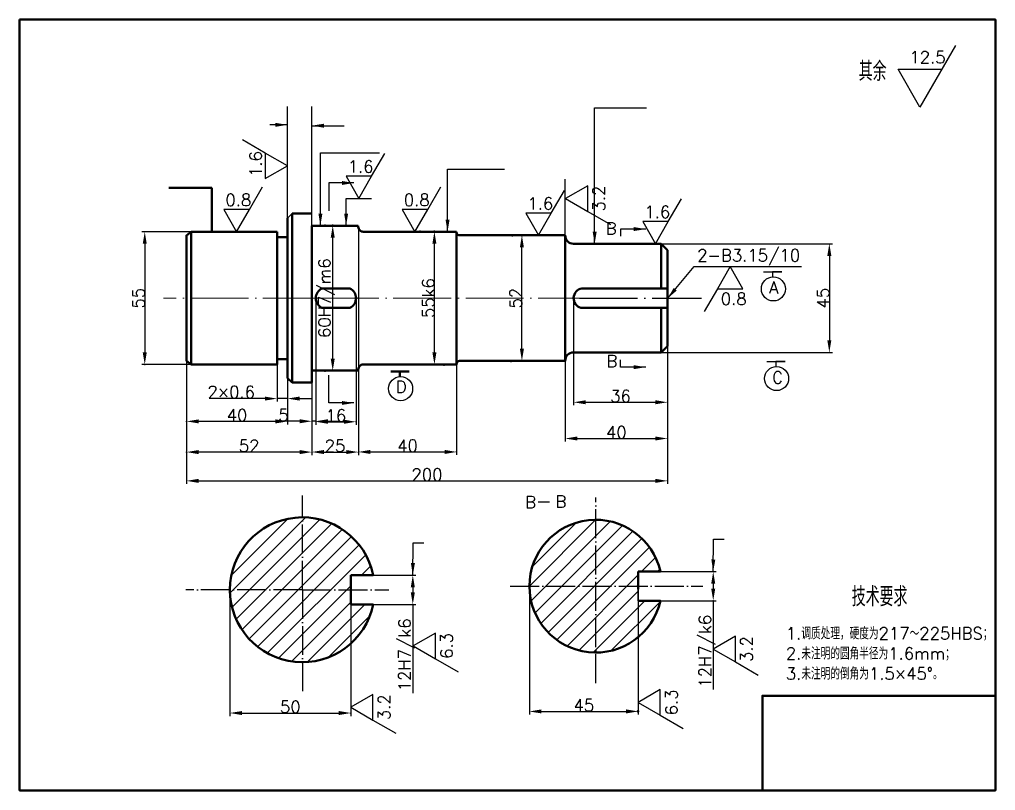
# Model space of a CAD drawing. Header units: millimetres. Extents: x -2231 to 8785, y -478 to 13097.
# Drawn here: x 1094 to 5139, y 9904 to 13097 of the extents above; entities that cross this region are included whole.
import ezdxf

# ---------------------------------------------------------------- set-up
doc = ezdxf.new("R2010")
doc.units = ezdxf.units.MM
doc.linetypes.add('ACAD_ISO04W100', pattern=[30, 24, -3, 0, -3])
doc.layers.add('11', color=7, linetype='Continuous')
doc.styles.get("Standard").update_dxf_attribs({"font": 'txt', "bigfont": 'gbcbig.shx'})
doc.dimstyles.new('ISO-25', dxfattribs={"dimtxt": 50, "dimasz": 50, "dimexe": 12.5, "dimexo": 0.625, "dimtad": 1, "dimtxsty": 'Standard', "dimcen": 2.5, "dimadec": 0, "dimazin": 0, "dimtfac": 1, "dimtmove": 0, "dimatfit": 3, "dimfxl": 1, "dimarcsym": 0})

# ---------------------------------------------------------------- blocks, each defined once
blk = doc.blocks.new('*D21')
at = {"color": 0, "lineweight": -2, "ltscale": 5, "transparency": 16777216}
for p, q in [((2754.2, 12218.4), (2826.2, 12218.4)), ((2813.7, 11718.3), (2813.7, 12168.4)), ((2852.8, 11668.3), (2801.2, 11668.3))]:
    blk.add_line(p, q, dxfattribs=at)
at = {"color": 0, "lineweight": 50, "ltscale": 5, "transparency": 16777216}
for points in [[(2805.3, 12168.4), (2822, 12168.4), (2813.7, 12218.4)], [(2805.3, 11718.3), (2822, 11718.3), (2813.7, 11668.3)]]:
    blk.add_solid(points, dxfattribs=at)
at = {"layer": '11', "color": 0, "lineweight": 50, "ltscale": 5, "transparency": 16777216}
for p in [(2753.5, 12218.4), (2813.7, 12218.4), (2853.4, 11668.3)]:
    blk.add_point(p, dxfattribs=at)
at = {"color": 0, "lineweight": 20, "ltscale": 5, "transparency": 16777216, "insert": (2788.1, 11943.3), "char_height": 50, "attachment_point": 5, "rotation": 90}
blk.add_mtext('55k6', dxfattribs=at)
blk = doc.blocks.new('*D22')
at = {"color": 0, "lineweight": -2, "ltscale": 5, "transparency": 16777216}
for p, q in [((2361.1, 12243.3), (2404.7, 12243.3)), ((2392.2, 11693.2), (2392.2, 12193.3)), ((2361.1, 11643.2), (2404.7, 11643.2))]:
    blk.add_line(p, q, dxfattribs=at)
at = {"color": 0, "lineweight": 50, "ltscale": 5, "transparency": 16777216}
for points in [[(2383.9, 12193.3), (2400.6, 12193.3), (2392.2, 12243.3)], [(2383.9, 11693.2), (2400.6, 11693.2), (2392.2, 11643.2)]]:
    blk.add_solid(points, dxfattribs=at)
at = {"layer": '11', "color": 0, "lineweight": 50, "ltscale": 5, "transparency": 16777216}
for p in [(2360.5, 12243.3), (2392.2, 12243.3), (2360.5, 11643.2)]:
    blk.add_point(p, dxfattribs=at)
at = {"color": 0, "lineweight": 20, "ltscale": 5, "transparency": 16777216, "insert": (2366.6, 11943.3), "char_height": 50, "attachment_point": 5, "rotation": 90}
blk.add_mtext('60H7/m6', dxfattribs=at)
blk = doc.blocks.new('*D23')
at = {"color": 0, "lineweight": -2, "ltscale": 5, "transparency": 16777216}
for p, q in [((3390.6, 11941.6), (3390.6, 11499.4)), ((3779.6, 11941.6), (3779.6, 11499.4)), ((3440.6, 11511.9), (3729.6, 11511.9))]:
    blk.add_line(p, q, dxfattribs=at)
at = {"color": 0, "ltscale": 5, "transparency": 16777216}
for points in [[(3440.6, 11520.3), (3440.6, 11503.6), (3390.6, 11511.9)], [(3729.6, 11520.3), (3729.6, 11503.6), (3779.6, 11511.9)]]:
    blk.add_solid(points, dxfattribs=at)
at = {"layer": '11', "color": 0, "ltscale": 5, "transparency": 16777216}
for p in [(3390.6, 11942.2), (3779.6, 11942.2), (3779.6, 11511.9)]:
    blk.add_point(p, dxfattribs=at)
at = {"color": 0, "ltscale": 5, "transparency": 16777216, "insert": (3585.1, 11537.6), "char_height": 50, "attachment_point": 5}
blk.add_mtext('36', dxfattribs=at)
blk = doc.blocks.new('*D24')
at = {"color": 0, "lineweight": -2, "ltscale": 5, "transparency": 16777216}
for p, q in [((3355.6, 11812.6), (3355.6, 11349.4)), ((3779.6, 11812.6), (3779.6, 11349.4)), ((3405.6, 11361.9), (3729.6, 11361.9))]:
    blk.add_line(p, q, dxfattribs=at)
at = {"color": 0, "ltscale": 5, "transparency": 16777216}
for points in [[(3405.6, 11370.2), (3405.6, 11353.6), (3355.6, 11361.9)], [(3729.6, 11370.2), (3729.6, 11353.6), (3779.6, 11361.9)]]:
    blk.add_solid(points, dxfattribs=at)
at = {"layer": '11', "color": 0, "ltscale": 5, "transparency": 16777216}
for p in [(3355.6, 11813.3), (3779.6, 11813.3), (3779.6, 11361.9)]:
    blk.add_point(p, dxfattribs=at)
at = {"color": 0, "ltscale": 5, "transparency": 16777216, "insert": (3567.6, 11387.5), "char_height": 50, "attachment_point": 5}
blk.add_mtext('40', dxfattribs=at)
blk = doc.blocks.new('*D25')
at = {"color": 0, "lineweight": -2, "ltscale": 5, "transparency": 16777216}
for p, q in [((3137.2, 12203.3), (3188.8, 12203.3)), ((3176.3, 11733.3), (3176.3, 12153.3)), ((3131.2, 11683.3), (3188.8, 11683.3))]:
    blk.add_line(p, q, dxfattribs=at)
at = {"color": 0, "lineweight": 50, "ltscale": 5, "transparency": 16777216}
for points in [[(3168, 12153.3), (3184.6, 12153.3), (3176.3, 12203.3)], [(3168, 11733.3), (3184.6, 11733.3), (3176.3, 11683.3)]]:
    blk.add_solid(points, dxfattribs=at)
at = {"layer": '11', "color": 0, "lineweight": 50, "ltscale": 5, "transparency": 16777216}
for p in [(3136.6, 12203.3), (3176.3, 12203.3), (3130.6, 11683.3)]:
    blk.add_point(p, dxfattribs=at)
at = {"color": 0, "lineweight": 20, "ltscale": 5, "transparency": 16777216, "insert": (3150.7, 11943.3), "char_height": 50, "attachment_point": 5, "rotation": 90}
blk.add_mtext('52', dxfattribs=at)
blk = doc.blocks.new('*D26')
at = {"color": 0, "lineweight": -2, "ltscale": 5, "transparency": 16777216}
for p, q in [((2204.8, 11690.4), (2204.8, 11420.3)), ((1786.5, 11682.7), (1786.5, 11420.3)), ((2154.8, 11432.8), (1836.5, 11432.8))]:
    blk.add_line(p, q, dxfattribs=at)
at = {"color": 0, "ltscale": 5, "transparency": 16777216}
for points in [[(1836.5, 11441.1), (1836.5, 11424.4), (1786.5, 11432.8)], [(2154.8, 11441.1), (2154.8, 11424.4), (2204.8, 11432.8)]]:
    blk.add_solid(points, dxfattribs=at)
at = {"layer": '11', "color": 0, "ltscale": 5, "transparency": 16777216}
for p in [(2204.8, 11691), (1786.5, 11683.3), (1786.5, 11432.8)]:
    blk.add_point(p, dxfattribs=at)
at = {"color": 0, "ltscale": 5, "transparency": 16777216, "insert": (1995.7, 11458.4), "char_height": 50, "attachment_point": 5}
blk.add_mtext('40', dxfattribs=at)
blk = doc.blocks.new('*D27')
at = {"color": 0, "lineweight": -2, "ltscale": 5, "transparency": 16777216}
for p, q in [((1786.5, 11682.1), (1786.5, 11293.2)), ((2305.6, 11592.6), (2305.6, 11293.2)), ((2255.6, 11305.7), (1836.5, 11305.7))]:
    blk.add_line(p, q, dxfattribs=at)
at = {"color": 0, "ltscale": 5, "transparency": 16777216}
for points in [[(1836.5, 11314.1), (1836.5, 11297.4), (1786.5, 11305.7)], [(2255.6, 11314.1), (2255.6, 11297.4), (2305.6, 11305.7)]]:
    blk.add_solid(points, dxfattribs=at)
at = {"layer": '11', "color": 0, "ltscale": 5, "transparency": 16777216}
for p in [(1786.5, 11682.7), (2305.6, 11593.3), (1786.5, 11305.7)]:
    blk.add_point(p, dxfattribs=at)
at = {"color": 0, "ltscale": 5, "transparency": 16777216, "insert": (2046.1, 11331.4), "char_height": 50, "attachment_point": 5}
blk.add_mtext('52', dxfattribs=at)
blk = doc.blocks.new('*D28')
at = {"color": 0, "lineweight": -2, "ltscale": 5, "transparency": 16777216}
for p, q in [((2161.3, 11667.7), (2161.3, 11514.7)), ((2204.8, 11667.7), (2204.8, 11514.7)), ((2111.3, 11527.2), (1882, 11527.2)), ((2204.8, 11527.2), (2161.3, 11527.2)), ((2254.8, 11527.2), (2304.8, 11527.2))]:
    blk.add_line(p, q, dxfattribs=at)
at = {"color": 0, "ltscale": 5, "transparency": 16777216}
for points in [[(2111.3, 11535.5), (2111.3, 11518.9), (2161.3, 11527.2)], [(2254.8, 11535.5), (2254.8, 11518.9), (2204.8, 11527.2)]]:
    blk.add_solid(points, dxfattribs=at)
at = {"layer": '11', "color": 0, "ltscale": 5, "transparency": 16777216}
for p in [(2161.3, 11668.3), (2204.8, 11668.3), (2204.8, 11527.2)]:
    blk.add_point(p, dxfattribs=at)
at = {"color": 0, "ltscale": 5, "transparency": 16777216, "insert": (1971.7, 11554.2), "char_height": 50, "attachment_point": 5}
blk.add_mtext('2×0.6', dxfattribs=at)
blk = doc.blocks.new('*D29')
at = {"color": 0, "lineweight": -2, "ltscale": 5, "transparency": 16777216}
for p, q in [((2305.6, 11942.6), (2305.6, 11420.8)), ((2322.1, 11942.6), (2322.1, 11420.8)), ((2255.6, 11433.3), (2171, 11433.3)), ((2322.1, 11433.3), (2305.6, 11433.3)), ((2372.1, 11433.3), (2422.1, 11433.3))]:
    blk.add_line(p, q, dxfattribs=at)
at = {"color": 0, "ltscale": 5, "transparency": 16777216}
for points in [[(2255.6, 11441.7), (2255.6, 11425), (2305.6, 11433.3)], [(2372.1, 11441.7), (2372.1, 11425), (2322.1, 11433.3)]]:
    blk.add_solid(points, dxfattribs=at)
at = {"layer": '11', "color": 0, "ltscale": 5, "transparency": 16777216}
for p in [(2305.6, 11943.3), (2322.1, 11943.3), (2322.1, 11433.3)]:
    blk.add_point(p, dxfattribs=at)
at = {"color": 0, "ltscale": 5, "transparency": 16777216, "insert": (2188.3, 11459), "char_height": 50, "attachment_point": 5}
blk.add_mtext('5', dxfattribs=at)
blk = doc.blocks.new('*D30')
at = {"color": 0, "lineweight": -2, "ltscale": 5, "transparency": 16777216}
for p, q in [((2322.1, 11942), (2322.1, 11418.7)), ((2488.9, 11942.6), (2488.9, 11418.7)), ((2372.1, 11431.2), (2438.9, 11431.2))]:
    blk.add_line(p, q, dxfattribs=at)
at = {"color": 0, "ltscale": 5, "transparency": 16777216}
for points in [[(2372.1, 11439.6), (2372.1, 11422.9), (2322.1, 11431.2)], [(2438.9, 11439.6), (2438.9, 11422.9), (2488.9, 11431.2)]]:
    blk.add_solid(points, dxfattribs=at)
at = {"layer": '11', "color": 0, "ltscale": 5, "transparency": 16777216}
for p in [(2322.1, 11942.6), (2488.9, 11943.3), (2488.9, 11431.2)]:
    blk.add_point(p, dxfattribs=at)
at = {"color": 0, "ltscale": 5, "transparency": 16777216, "insert": (2405.5, 11456.9), "char_height": 50, "attachment_point": 5}
blk.add_mtext('16', dxfattribs=at)
blk = doc.blocks.new('*D31')
at = {"color": 0, "lineweight": -2, "ltscale": 5, "transparency": 16777216}
for p, q in [((2498.4, 12237.6), (2498.4, 11293.3)), ((2305.6, 11592.6), (2305.6, 11293.3)), ((2355.6, 11305.8), (2448.4, 11305.8))]:
    blk.add_line(p, q, dxfattribs=at)
at = {"color": 0, "ltscale": 5, "transparency": 16777216}
for points in [[(2355.6, 11314.1), (2355.6, 11297.5), (2305.6, 11305.8)], [(2448.4, 11314.1), (2448.4, 11297.5), (2498.4, 11305.8)]]:
    blk.add_solid(points, dxfattribs=at)
at = {"layer": '11', "color": 0, "ltscale": 5, "transparency": 16777216}
for p in [(2498.4, 12238.3), (2305.6, 11593.3), (2498.4, 11305.8)]:
    blk.add_point(p, dxfattribs=at)
at = {"color": 0, "ltscale": 5, "transparency": 16777216, "insert": (2402, 11331.4), "char_height": 50, "attachment_point": 5}
blk.add_mtext('25', dxfattribs=at)
blk = doc.blocks.new('*D32')
at = {"color": 0, "lineweight": -2, "ltscale": 5, "transparency": 16777216}
for p, q in [((2905.6, 11667.6), (2905.6, 11293.7)), ((2498.4, 11642), (2498.4, 11293.7)), ((2548.4, 11306.2), (2855.6, 11306.2))]:
    blk.add_line(p, q, dxfattribs=at)
at = {"color": 0, "ltscale": 5, "transparency": 16777216}
for points in [[(2548.4, 11314.5), (2548.4, 11297.8), (2498.4, 11306.2)], [(2855.6, 11314.5), (2855.6, 11297.8), (2905.6, 11306.2)]]:
    blk.add_solid(points, dxfattribs=at)
at = {"layer": '11', "color": 0, "ltscale": 5, "transparency": 16777216}
for p in [(2905.6, 11668.3), (2498.4, 11642.6), (2905.6, 11306.2)]:
    blk.add_point(p, dxfattribs=at)
at = {"color": 0, "ltscale": 5, "transparency": 16777216, "insert": (2702, 11331.8), "char_height": 50, "attachment_point": 5}
blk.add_mtext('40', dxfattribs=at)
blk = doc.blocks.new('*D33')
at = {"color": 0, "lineweight": -2, "ltscale": 5, "transparency": 16777216}
for p, q in [((3779.6, 11743.4), (3779.6, 11174)), ((1786.5, 11681.4), (1786.5, 11174)), ((1836.5, 11186.5), (3729.6, 11186.5))]:
    blk.add_line(p, q, dxfattribs=at)
at = {"color": 0, "ltscale": 5, "transparency": 16777216}
for points in [[(1836.5, 11194.8), (1836.5, 11178.2), (1786.5, 11186.5)], [(3729.6, 11194.8), (3729.6, 11178.2), (3779.6, 11186.5)]]:
    blk.add_solid(points, dxfattribs=at)
at = {"layer": '11', "color": 0, "ltscale": 5, "transparency": 16777216}
for p in [(3779.6, 11744), (1786.5, 11682.1), (3779.6, 11186.5)]:
    blk.add_point(p, dxfattribs=at)
at = {"color": 0, "ltscale": 5, "transparency": 16777216, "insert": (2783.1, 11212.1), "char_height": 50, "attachment_point": 5}
blk.add_mtext('200', dxfattribs=at)
blk = doc.blocks.new('*D34')
at = {"color": 0, "lineweight": -2, "ltscale": 5, "transparency": 16777216}
for p, q in [((1804.6, 12218.1), (1600.7, 12218.1)), ((1613.2, 12168.1), (1613.2, 11718.2)), ((1804.6, 11668.2), (1600.7, 11668.2))]:
    blk.add_line(p, q, dxfattribs=at)
at = {"color": 0, "ltscale": 5, "transparency": 16777216}
for points in [[(1604.8, 12168.1), (1621.5, 12168.1), (1613.2, 12218.1)], [(1604.8, 11718.2), (1621.5, 11718.2), (1613.2, 11668.2)]]:
    blk.add_solid(points, dxfattribs=at)
at = {"layer": '11', "color": 0, "ltscale": 5, "transparency": 16777216}
for p in [(1805.2, 12218.1), (1613.2, 11668.2), (1805.3, 11668.2)]:
    blk.add_point(p, dxfattribs=at)
at = {"color": 0, "ltscale": 5, "transparency": 16777216, "insert": (1587.5, 11943.2), "char_height": 50, "attachment_point": 5, "rotation": 90}
blk.add_mtext('55', dxfattribs=at)
blk = doc.blocks.new('*D35')
at = {"color": 0, "lineweight": -2, "ltscale": 5, "transparency": 16777216}
for p, q in [((3714.2, 12168.3), (4463, 12168.3)), ((4450.5, 12118.3), (4450.5, 11768.3)), ((3714.2, 11718.3), (4463, 11718.3))]:
    blk.add_line(p, q, dxfattribs=at)
at = {"color": 0, "ltscale": 5, "transparency": 16777216}
for points in [[(4442.1, 12118.3), (4458.8, 12118.3), (4450.5, 12168.3)], [(4442.1, 11768.3), (4458.8, 11768.3), (4450.5, 11718.3)]]:
    blk.add_solid(points, dxfattribs=at)
at = {"layer": '11', "color": 0, "ltscale": 5, "transparency": 16777216}
for p in [(3713.6, 12168.3), (3713.6, 11718.3), (4450.5, 11718.3)]:
    blk.add_point(p, dxfattribs=at)
at = {"color": 0, "ltscale": 5, "transparency": 16777216, "insert": (4424.8, 11943.3), "char_height": 50, "attachment_point": 5, "rotation": 90}
blk.add_mtext('45', dxfattribs=at)
blk = doc.blocks.new('*D36')
at = {"color": 0, "lineweight": -2, "ltscale": 5, "transparency": 16777216}
for p, q in [((1966.3, 10734.8), (1966.3, 10212.5)), ((2467.1, 10734.8), (2467.1, 10212.5)), ((2016.3, 10225), (2417.1, 10225))]:
    blk.add_line(p, q, dxfattribs=at)
at = {"color": 0, "ltscale": 5, "transparency": 16777216}
for points in [[(2016.3, 10233.3), (2016.3, 10216.7), (1966.3, 10225)], [(2417.1, 10233.3), (2417.1, 10216.7), (2467.1, 10225)]]:
    blk.add_solid(points, dxfattribs=at)
at = {"layer": '11', "color": 0, "ltscale": 5, "transparency": 16777216}
for p in [(1966.3, 10735.4), (2467.1, 10735.4), (2467.1, 10225)]:
    blk.add_point(p, dxfattribs=at)
at = {"color": 0, "ltscale": 5, "transparency": 16777216, "insert": (2216.7, 10250.6), "char_height": 50, "attachment_point": 5}
blk.add_mtext('50', dxfattribs=at)
blk = doc.blocks.new('*D37')
at = {"color": 0, "lineweight": -2, "ltscale": 5, "transparency": 16777216}
for p, q in [((3207.5, 10749.8), (3207.5, 10219.1)), ((3658, 10749.8), (3658, 10219.1)), ((3257.5, 10231.6), (3608, 10231.6))]:
    blk.add_line(p, q, dxfattribs=at)
at = {"color": 0, "lineweight": 50, "ltscale": 5, "transparency": 16777216}
for points in [[(3257.5, 10240), (3257.5, 10223.3), (3207.5, 10231.6)], [(3608, 10240), (3608, 10223.3), (3658, 10231.6)]]:
    blk.add_solid(points, dxfattribs=at)
at = {"layer": '11', "color": 0, "lineweight": 50, "ltscale": 5, "transparency": 16777216}
for p in [(3207.5, 10750.4), (3658, 10750.4), (3658, 10231.6)]:
    blk.add_point(p, dxfattribs=at)
at = {"color": 0, "ltscale": 5, "transparency": 16777216, "insert": (3432.8, 10257.3), "char_height": 50, "attachment_point": 5}
blk.add_mtext('45', dxfattribs=at)
blk = doc.blocks.new('*D38')
at = {"color": 0, "lineweight": -2, "ltscale": 5, "transparency": 16777216}
for p, q in [((2560.8, 10795.9), (2736.6, 10795.9)), ((2724.1, 10745.9), (2724.1, 10725)), ((2560.8, 10675), (2736.6, 10675)), ((2724.1, 10675), (2724.1, 10307.1))]:
    blk.add_line(p, q, dxfattribs=at)
at = {"color": 0, "ltscale": 5, "transparency": 16777216}
for points in [[(2715.8, 10745.9), (2732.5, 10745.9), (2724.1, 10795.9)], [(2715.8, 10725), (2732.5, 10725), (2724.1, 10675)]]:
    blk.add_solid(points, dxfattribs=at)
at = {"layer": '11', "color": 0, "ltscale": 5, "transparency": 16777216}
for p in [(2560.2, 10795.9), (2560.2, 10675), (2724.1, 10675)]:
    blk.add_point(p, dxfattribs=at)
at = {"color": 0, "ltscale": 5, "transparency": 16777216, "insert": (2698.5, 10466), "char_height": 50, "attachment_point": 5, "rotation": 90}
blk.add_mtext('12H7/k6', dxfattribs=at)
blk = doc.blocks.new('*D39')
at = {"color": 0, "lineweight": -2, "ltscale": 5, "transparency": 16777216}
for p, q in [((3751.7, 10810.8), (3981.7, 10810.8)), ((3969.2, 10760.8), (3969.2, 10739.9)), ((3751.4, 10689.9), (3981.7, 10689.9)), ((3969.2, 10689.9), (3969.2, 10322))]:
    blk.add_line(p, q, dxfattribs=at)
at = {"color": 0, "ltscale": 5, "transparency": 16777216}
for points in [[(3960.9, 10760.8), (3977.6, 10760.8), (3969.2, 10810.8)], [(3960.9, 10739.9), (3977.6, 10739.9), (3969.2, 10689.9)]]:
    blk.add_solid(points, dxfattribs=at)
at = {"layer": '11', "color": 0, "ltscale": 5, "transparency": 16777216}
for p in [(3751.1, 10810.8), (3750.8, 10689.9), (3969.2, 10689.9)]:
    blk.add_point(p, dxfattribs=at)
at = {"color": 0, "ltscale": 5, "transparency": 16777216, "insert": (3943.6, 10481), "char_height": 50, "attachment_point": 5, "rotation": 90}
blk.add_mtext('12H7/k6', dxfattribs=at)

msp = doc.modelspace()

# ---------------------------------------------------------------- hatches: boundary and pattern name
at = {"ltscale": 5}
h = msp.add_hatch(dxfattribs=at)
h.set_pattern_fill('ANSI31', color=256, scale=15, style=0)
h.paths.add_polyline_path([(2266.304, 11035.438, 0.41421356), (1966.304, 10735.438), (2266.304, 10735.438)])
h.paths.add_polyline_path([(2266.304, 10735.438), (2467.062, 10735.438), (2467.062, 10748.24), (2467.062, 10795.88), (2560.152, 10795.88, 0.35597064), (2266.304, 11035.438)])
h.paths.add_polyline_path([(2266.304, 10735.438), (1966.304, 10735.438, 0.41421356), (2266.304, 10435.438)])
h.paths.add_polyline_path([(2467.062, 10674.996), (2467.062, 10735.438), (2266.304, 10735.438), (2266.304, 10435.438, 0.35597064), (2560.152, 10674.996)])
h = msp.add_hatch(dxfattribs=at)
h.set_pattern_fill('ANSI31', color=256, scale=15, style=0)
h.paths.add_polyline_path([(3207.495, 10750.377), (3482.495, 10750.377), (3482.495, 11025.377, 0.41421356)])
h.paths.add_polyline_path([(3482.495, 10750.377), (3658.016, 10750.377), (3658.016, 10763.18), (3658.016, 10810.819), (3750.771, 10810.819, 0.35070177), (3482.495, 11025.377)])
h.paths.add_polyline_path([(3482.495, 10750.377), (3207.495, 10750.377, 0.41421356), (3482.495, 10475.377)])
h.paths.add_polyline_path([(3750.771, 10689.936), (3658.016, 10689.936), (3658.016, 10750.377), (3482.495, 10750.377), (3482.495, 10475.377, 0.35070177)])

# ---------------------------------------------------------------- linework, layer by layer
for p, q in [((4972.856, 12988.847), (4825.967, 12734.429)), ((4825.967, 12734.429), (4735.078, 12891.855)), ((4735.078, 12891.855), (4916.857, 12891.855)), ((2204.783, 12513.051), (2204.783, 12736.413)), ((2305.615, 12293.256), (2305.615, 12736.853)), ((2112.925, 12544.181), (2018.653, 12598.609)), ((2553.331, 12448.222), (2607.758, 12542.493)), ((2204.783, 12274.371), (2204.783, 12513.051)), ((3355.615, 12203.317), (3355.615, 12436.169)), ((2046.623, 12310.091), (2101.051, 12404.362)), ((2786.124, 12310.183), (2840.552, 12404.455)), ((3298.27, 12295.176), (3352.698, 12389.448)), ((3783.007, 12260.115), (3837.435, 12354.387)), ((3449.051, 12302.518), (3543.323, 12248.09)), ((2224.228, 12293.256), (2204.783, 12274.371)), ((2239.501, 12293.256), (2224.228, 12293.256)), ((4161.101, 12074.166), (4334.516, 12074.166)), ((4177.852, 12052.428), (4253.349, 12052.428)), ((4253.349, 12052.428), (4215.6, 12052.428)), ((4215.6, 12052.428), (4215.6, 12030.922)), ((3986.576, 11982.307), (3932.148, 11888.035)), ((4191.372, 11681.273), (4266.87, 11681.273)), ((4266.87, 11681.273), (4229.121, 11681.273)), ((4229.121, 11681.273), (4229.121, 11659.767)), ((3244.206, 11099.497), (3290.71, 11099.497)), ((3658.016, 10689.936), (3658.016, 10763.18)), ((2817.612, 10449.875), (2911.884, 10395.447)), ((4061.079, 10436.903), (4155.351, 10382.476)), ((2558.921, 10195.893), (2653.192, 10141.465)), ((3749.875, 10215.885), (3844.147, 10161.457))]:
    msp.add_line(p, q, dxfattribs=at)
at = {"lineweight": 50, "ltscale": 5}
for p, q in [((1713.396, 12399.53), (1891.863, 12399.53)), ((1891.863, 12399.53), (1891.863, 12218.232)), ((2204.783, 12274.371), (2204.783, 11691.032)), ((2224.228, 12293.256), (2305.615, 12293.256)), ((2224.228, 12293.256), (2224.228, 11593.256)), ((2108.956, 12218.232), (2161.342, 12218.232)), ((2161.342, 12218.232), (2161.342, 12195.48)), ((2161.342, 12195.48), (2204.783, 12195.48)), ((2161.342, 12195.48), (2161.342, 11691.032)), ((2204.783, 11612.141), (2204.783, 12195.48)), ((2905.615, 12215.317), (2905.615, 11667.643)), ((3355.615, 11943.256), (3355.615, 12203.256)), ((3477.838, 12168.256), (3673.262, 12168.256)), ((3753.922, 12168.256), (3753.922, 11983.763)), ((3753.922, 12168.256), (3779.635, 12142.52)), ((2347.46, 11983.347), (2463.514, 11983.347)), ((3477.838, 11983.763), (3673.262, 11983.763)), ((3355.615, 11943.256), (3355.615, 11683.256)), ((2347.466, 11903.153), (2463.52, 11903.17)), ((3673.262, 11902.748), (3477.838, 11902.748)), ((3753.922, 11902.748), (3753.922, 11718.256)), ((3753.922, 11718.256), (3779.635, 11743.992)), ((2161.342, 11668.28), (2161.342, 11691.032)), ((2161.342, 11691.032), (2204.783, 11691.032)), ((3477.838, 11718.256), (3673.262, 11718.256)), ((2108.956, 11668.28), (2161.342, 11668.28)), ((2917.615, 11683.195), (3355.615, 11683.195)), ((2224.228, 11593.256), (2204.783, 11612.141)), ((2633.087, 11639.483), (2708.584, 11639.483)), ((2708.584, 11639.483), (2670.836, 11639.483)), ((2670.836, 11639.483), (2670.836, 11617.977)), ((2224.228, 11593.256), (2305.615, 11593.256)), ((3751.107, 10810.819), (3658.016, 10810.819)), ((3658.016, 10810.819), (3658.016, 10737.575)), ((2560.152, 10795.88), (2467.062, 10795.88)), ((2467.062, 10795.88), (2467.062, 10722.636)), ((2467.062, 10674.996), (2467.062, 10748.24)), ((3751.107, 10689.936), (3658.016, 10689.936)), ((2560.152, 10674.996), (2467.062, 10674.996))]:
    msp.add_line(p, q, dxfattribs=at)
at = {"linetype": 'ACAD_ISO04W100', "ltscale": 5}
for p, q in [((2305.615, 12243.268), (2305.615, 12293.256)), ((2266.304, 10735.438), (2266.304, 11125.829)), ((3482.495, 10348.319), (3482.495, 11116.959)), ((2266.304, 10735.438), (1783.632, 10735.438)), ((2266.304, 10735.438), (2625.105, 10735.438)), ((2266.304, 10735.438), (2266.304, 10307.866)), ((3127.406, 10750.377), (3926.356, 10750.377))]:
    msp.add_line(p, q, dxfattribs=at)
at = {"lineweight": 50}
for p, q in [((1805.195, 12218.12), (1786.475, 12203.067)), ((1805.262, 11668.232), (1805.262, 12218.232)), ((1805.262, 12218.232), (2108.956, 12218.232)), ((2305.615, 11643.268), (2305.615, 12243.268)), ((2305.615, 12243.268), (2498.357, 12243.268)), ((2498.357, 12238.271), (2498.357, 12243.268)), ((2905.548, 12218.366), (2518.362, 12218.271)), ((2905.615, 12215.317), (2905.615, 12218.268)), ((1786.538, 11683.317), (1786.658, 12203.512)), ((3355.615, 12203.317), (2917.615, 12203.317)), ((3355.615, 12203.256), (3355.615, 12203.317)), ((2305.615, 11718.256), (2305.615, 12168.256)), ((2305.615, 12168.256), (2305.615, 12168.256)), ((2905.615, 11943.317), (2905.615, 11683.317)), ((1805.262, 11668.269), (1786.538, 11683.317)), ((1805.262, 11668.28), (2108.956, 11668.28)), ((2905.548, 11668.146), (2518.362, 11668.241)), ((2905.615, 11668.268), (2563.082, 11668.268)), ((2305.615, 11643.244), (2498.357, 11643.244))]:
    msp.add_line(p, q, dxfattribs=at)
at = {"lineweight": 50, "ltscale": 10}
for p, q in [((3477.838, 12168.256), (3390.615, 12168.256)), ((3753.922, 12168.256), (3673.262, 12168.256)), ((3779.635, 11743.992), (3779.635, 12142.52)), ((3477.838, 11983.763), (3424.645, 11983.763)), ((3673.262, 11983.763), (3779.635, 11983.763)), ((3355.615, 11943.256), (3355.615, 11718.256)), ((3390.62, 11942.223), (3390.62, 11943.256)), ((3477.838, 11902.748), (3420.392, 11902.748)), ((3673.262, 11902.748), (3779.635, 11902.748)), ((3390.615, 11718.256), (3477.838, 11718.256)), ((3673.262, 11718.256), (3753.922, 11718.256))]:
    msp.add_line(p, q, dxfattribs=at)
at = {"linetype": 'ACAD_ISO04W100', "lineweight": 20, "ltscale": 10}
for q in [(1690.841, 11943.256), (3415.569, 11943.256)]:
    msp.add_line((2343.218, 11943.256), q, dxfattribs=at)
at = {"linetype": 'ACAD_ISO04W100', "lineweight": 20, "ltscale": 5}
msp.add_line((2186.147, 11943.256), (2239.501, 11943.256), dxfattribs=at)
at = {"linetype": 'ACAD_ISO04W100', "ltscale": 10}
msp.add_line((3415.569, 11943.256), (3921.27, 11943.256), dxfattribs=at)
at = {"linetype": 'ACAD_ISO04W100', "lineweight": 50, "ltscale": 5}
msp.add_line((2305.615, 11643.244), (2305.615, 11593.256), dxfattribs=at)
at = {"lineweight": 50, "ltscale": 5}
for points in [[(1094.139, 13096.964), (5139.067, 13096.964), (5139.067, 9904.324), (1094.139, 9904.324)], [(5139.067, 9904.324), (4173.21, 9904.324), (4173.21, 10296.439), (5139.067, 10296.439)]]:
    msp.add_lwpolyline(points, close=True, dxfattribs=at)
at = {"ltscale": 5}
for points in [[(2112.925, 12544.181), (2112.925, 12438.111), (2204.783, 12491.146)], [(2553.331, 12448.222), (2447.261, 12448.222), (2500.296, 12356.363)], [(3449.051, 12302.518), (3449.051, 12408.587), (3357.192, 12355.552)], [(2046.623, 12310.091), (1940.554, 12310.091), (1993.588, 12218.232)], [(2786.124, 12310.183), (2680.054, 12310.183), (2733.089, 12218.324)], [(3298.27, 12295.176), (3192.201, 12295.176), (3245.236, 12203.317)], [(3783.007, 12260.115), (3676.937, 12260.115), (3729.972, 12168.256)], [(3986.576, 11982.307), (4092.645, 11982.307), (4039.611, 12074.166)], [(2817.612, 10449.875), (2817.612, 10555.944), (2725.753, 10502.91)], [(4061.079, 10436.903), (4061.079, 10542.973), (3969.22, 10489.938)], [(3749.875, 10215.885), (3749.875, 10321.955), (3658.016, 10268.92)], [(2558.921, 10195.893), (2558.921, 10301.962), (2467.062, 10248.927)]]:
    msp.add_lwpolyline(points, close=True, dxfattribs=at)
for centre in [(4218.458, 11981.258), (4231.979, 11610.103), (2673.694, 11568.313)]:
    msp.add_circle(centre, 49.746, dxfattribs=at)
at = {"lineweight": 50}
for centre, radius, start, end in [((2518.357, 12238.271), 20, 180, 270.014012), ((2917.615, 12215.317), 12, 180, 270), ((3390.615, 12203.256), 35, 180, 270), ((3390.615, 11683.256), 35, 90, 180), ((2518.357, 11648.241), 20, 89.985988, 180), ((2917.615, 11671.195), 12, 90, 180)]:
    msp.add_arc(centre, radius, start, end, dxfattribs=at)
at = {"lineweight": 50, "ltscale": 5}
for centre, radius, start, end in [((2366.481, 11943.251), 44.379, 115.378563, 244.630111), ((2444.496, 11943.257), 44.379, 295.377948, 64.629496), ((2266.304, 10735.438), 300, 11.623055, 348.376945), ((3482.495, 10750.377), 275, 12.696565, 347.303435)]:
    msp.add_arc(centre, radius, start, end, dxfattribs=at)
at = {"lineweight": 50, "ltscale": 10}
msp.add_arc((3432.36, 11942.739), 41.743, 100.651199, 253.338519, dxfattribs=at)

# ---------------------------------------------------------------- texts
at = {"ltscale": 5}
for s, p in [('12.5', (4782.306, 12915.714)), ('1.6', (2454.179, 12463.148)), ('0.8', (1947.472, 12325.017)), ('0.8', (2686.973, 12325.109)), ('1.6', (3199.119, 12310.102)), ('1.6', (3683.856, 12275.041)), ('B', (3523.595, 12206.672)), ('2-B3.15/10', (3902.994, 12095.583)), ('A  ', (4200.567, 11961.928)), ('0.8', (4000.498, 11915.163)), ('C', (4213.347, 11589.325)), ('D', (2653.962, 11550.734)), ('B', (3189.805, 11073.603)), ('B', (3315.152, 11075.61))]:
    msp.add_text(s, height=50, dxfattribs=at).set_placement(p)
at = {"lineweight": 20, "ltscale": 5}
for s, height, p in [('其余', 80, (4572.252, 12842.936)), ('技术要求', 80, (4543.469, 10666.951)), ('1.调质处理，硬度为217～225HBS；', 50, (4270.305, 10529.921)), ('2.未注明的圆角半径为1.6mm；', 50, (4270.305, 10446.588)), ('3.未注明的倒角为1.5×45°。 ', 50, (4270.305, 10363.255))]:
    msp.add_text(s, height=height, dxfattribs=at).set_placement(p)
at = {"ltscale": 5}
for s, p in [('1.6', (2097.998, 12445.029)), ('3.2', (3520.593, 12301.859)), ('6.3', (2889.154, 10449.216)), ('3.2', (4132.621, 10436.245)), ('6.3', (3821.417, 10215.226)), ('3.2', (2630.462, 10195.234))]:
    msp.add_text(s, height=50, rotation=90, dxfattribs=at).set_placement(p)
at = {"lineweight": 50, "ltscale": 5}
msp.add_text('B', height=50, dxfattribs=at).set_placement((3526.985, 11657.615))

# ---------------------------------------------------------------- dimensions: what is measured, and where the dimension line sits
at = {"ltscale": 5}
for base, p1, p2, text, picture, middle in [((1613.169, 11668.232), (1805.195, 12218.12), (1805.262, 11668.232), '55', '*D34', (1587.544, 11943.176)), ((4450.467, 11718.256), (3713.592, 12168.256), (3713.592, 11718.256), '45', '*D35', (4424.842, 11943.256)), ((3969.22, 10689.936), (3751.107, 10810.819), (3750.771, 10689.936), '12H7/k6', '*D39', (3943.595, 10480.977)), ((2724.146, 10674.996), (2560.152, 10795.88), (2560.152, 10674.996), '12H7/k6', '*D38', (2698.521, 10466.038))]:
    dim = msp.add_linear_dim(base=base, p1=p1, p2=p2, angle=90, text=text, dimstyle='ISO-25', dxfattribs=at)
    dim.commit()
    dim.dimension.update_dxf_attribs({"geometry": picture, "text_midpoint": middle})
for base, p1, p2, text, picture, middle in [((2498.357, 11305.795), (2305.615, 11593.256), (2498.357, 12238.271), '25', '*D31', (2401.986, 11331.42)), ((3779.635, 11511.928), (3390.62, 11942.223), (3779.635, 11942.223), '36', '*D23', (3585.128, 11537.553)), ((3779.635, 11361.89), (3355.615, 11813.256), (3779.635, 11813.256), '40', '*D24', (3567.625, 11387.515)), ((3779.635, 11186.506), (1786.538, 11682.067), (3779.635, 11743.992), '200', '*D33', (2783.087, 11212.131)), ((1786.538, 11432.757), (2204.783, 11691.032), (1786.538, 11683.317), '40', '*D26', (1995.661, 11458.382)), ((1786.538, 11305.748), (2305.615, 11593.256), (1786.538, 11682.692), '52', '*D27', (2046.077, 11331.373)), ((2905.615, 11306.171), (2498.357, 11642.643), (2905.615, 11668.268), '40', '*D32', (2701.986, 11331.796)), ((2467.062, 10225.01), (1966.304, 10735.438), (2467.062, 10735.438), '50', '*D36', (2216.683, 10250.635)), ((3658.016, 10231.64), (3207.495, 10750.377), (3658.016, 10750.377), '45', '*D37', (3432.756, 10257.265))]:
    dim = msp.add_linear_dim(base=base, p1=p1, p2=p2, text=text, dimstyle='ISO-25', dxfattribs=at)
    dim.commit()
    dim.dimension.update_dxf_attribs({"geometry": picture, "text_midpoint": middle})
at = {"lineweight": 20, "ltscale": 5}
for base, p1, p2, text, picture, middle in [((2392.224, 12243.268), (2360.501, 11643.233), (2360.501, 12243.268), '60H7/m6', '*D22', (2366.599, 11943.25)), ((2813.68, 12218.375), (2853.417, 11668.268), (2753.539, 12218.375), '55k6', '*D21', (2788.055, 11943.321)), ((3176.293, 12203.317), (3130.615, 11683.317), (3136.615, 12203.317), '52', '*D25', (3150.668, 11943.317))]:
    dim = msp.add_linear_dim(base=base, p1=p1, p2=p2, angle=90, text=text, dimstyle='ISO-25', dxfattribs=at)
    dim.commit()
    dim.dimension.update_dxf_attribs({"geometry": picture, "text_midpoint": middle})
at = {"ltscale": 5}
dim = msp.add_linear_dim(base=(2322.102, 11433.337), p1=(2305.615, 11943.268), p2=(2322.102, 11943.264), text='5', dimstyle='ISO-25', override={"dimtad": 3, "dimjust": 1}, dxfattribs=at)
dim.commit()
dim.dimension.update_dxf_attribs({"geometry": '*D29', "text_midpoint": (2188.324, 11433.337), "dimtype": 160})
for base, p1, p2, text, override, picture, middle in [((2488.875, 11431.248), (2322.102, 11942.639), (2488.875, 11943.256), '16', {"dimjust": 2}, '*D30', (2405.488, 11456.873)), ((2204.783, 11527.184), (2161.342, 11668.28), (2204.783, 11668.28), '2×0.6', {"dimjust": 1}, '*D28', (1971.685, 11554.188))]:
    dim = msp.add_linear_dim(base=base, p1=p1, p2=p2, text=text, dimstyle='ISO-25', override=override, dxfattribs=at)
    dim.commit()
    dim.dimension.update_dxf_attribs({"geometry": picture, "text_midpoint": middle})

# ---------------------------------------------------------------- leaders
for points in [[(3477.838, 12168.256), (3477.838, 12731.087), (3693.247, 12731.087)], [(2204.783, 12660.91), (2131.631, 12660.91)], [(2305.615, 12657.274), (2440.23, 12657.274)], [(2341.167, 12243.268), (2341.167, 12545.077), (2586.395, 12545.077)], [(2868.177, 12218.357), (2868.177, 12477.071), (3104.755, 12477.071)], [(2480.092, 12420.153), (2376.145, 12420.153), (2376.145, 12305.015)], [(2447.793, 12243.268), (2447.793, 12356.363), (2552.798, 12356.363)], [(3779.635, 11941.598), (3890.873, 12074.166), (4161.101, 12074.166)], [(3689.932, 11657.306), (3584.403, 11657.306), (3584.403, 11687.178)], [(2480.092, 11509.137), (2376.145, 11509.137), (2376.145, 11624.275)], [(2724.146, 10795.88), (2725.401, 10929.665), (2770.061, 10929.665)], [(3969.22, 10810.819), (3970.476, 10944.604), (4015.135, 10944.604)]]:
    msp.add_leader(points, dimstyle='ISO-25', override={"dimgap": 0.625, "dimtad": 0}, dxfattribs=at)
at = {"lineweight": 50, "ltscale": 5}
msp.add_leader([(3689.932, 12229.206), (3584.403, 12229.206), (3584.403, 12199.334)], dimstyle='ISO-25', override={"dimgap": 0.625, "dimtad": 0}, dxfattribs=at)

doc.saveas('drawing.dxf')
